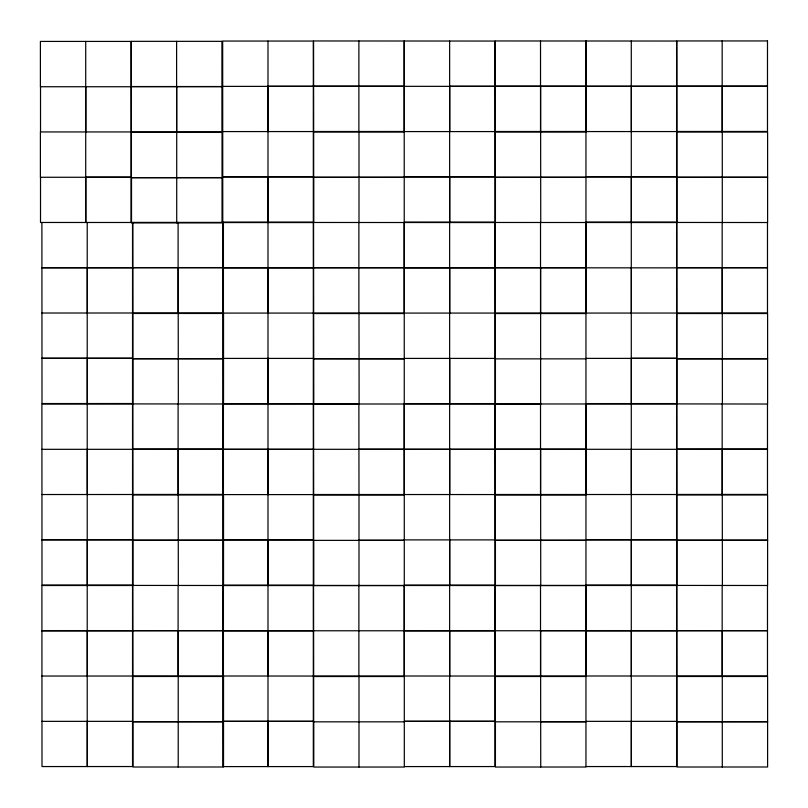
<?xml version="1.0" encoding="UTF-8"?>
<svg xmlns="http://www.w3.org/2000/svg" width="808" height="808" viewBox="0 0 808 808"><rect width="100%" height="100%" fill="white"/><g stroke="black" fill="none" stroke-linecap="round" stroke-linejoin="round"><path stroke-width="1.21" d="M267.993 86.244L313.312 86.244M313.666 86.183L404.202 86.163M449.632 86.244L494.951 86.244M495.314 86.183L585.84 86.163M586.063 86.244L676.599 86.224M676.952 86.163L767.489 86.143M222.675 86.375L313.312 86.375M313.565 86.284L494.951 86.375M495.203 86.284L676.599 86.355M676.851 86.264L767.489 86.264M131.401 86.547L221.927 86.527M131.037 86.739L40.4 86.739L40.4 41.42L131.037 41.42L131.037 222.453M131.29 86.658L221.927 86.658M222.675 131.583L313.312 131.563M404.313 131.583L494.951 131.583M585.962 131.563L676.599 131.563M131.037 131.946L40.4 131.946L40.4 177.265L131.037 177.265M404.313 132.027L313.676 132.027L313.676 177.356L404.313 177.356M585.962 132.027L495.314 132.027L495.314 177.356L585.962 177.356M222.776 176.79L313.312 176.77M404.424 176.79L494.951 176.77M586.063 176.77L676.599 176.75M222.675 176.901L313.312 176.901M404.313 176.901L494.951 176.901M585.962 176.881L676.599 176.881M85.719 177.134L131.037 177.134M404.313 177.225L313.787 177.245L313.787 222.564M585.962 177.225L495.425 177.245L495.425 222.564M767.6 177.204L677.074 177.225L677.074 222.543M767.6 177.336L676.963 177.336L676.963 132.007L767.6 132.007L767.6 222.523L676.851 222.453L676.952 312.989L767.489 312.969L767.489 222.453M222.038 177.588L131.512 177.608L131.512 222.927L222.038 222.907L222.038 132.401L131.401 132.401L131.401 177.72L222.038 177.72M586.063 222.089L676.599 222.069L676.599 41.036L495.203 40.966L495.314 131.502L585.84 131.482L585.84 40.966M404.424 222.109L449.743 222.109L449.743 176.79M41.996 267.701L132.532 267.68M132.886 267.61L223.422 267.589M313.666 267.69L404.202 267.67M495.314 267.69L585.84 267.67M676.952 267.67L767.489 267.65M41.895 267.812L132.532 267.812M132.785 267.721L313.312 267.751M313.565 267.791L404.202 267.791M404.424 267.771L494.951 267.751M495.203 267.791L676.599 267.862M676.851 267.771L767.489 267.771M222.675 267.882L313.312 267.882M404.313 267.882L494.951 267.882M404.424 403.616L494.951 403.596L494.951 222.564L313.565 222.473L313.666 313.009L404.202 312.989L404.202 222.473M41.895 313.019L132.532 312.999M222.675 313.09L313.312 313.07M404.313 313.09L494.951 313.07M585.962 313.07L676.599 313.049M404.313 313.544L313.676 313.544L313.787 404.071L359.106 404.071M585.962 313.544L495.314 313.544L495.314 358.863L585.962 358.863M41.996 358.227L132.532 358.207M631.28 358.257L676.599 358.257M41.895 358.338L132.532 358.338M222.675 358.409L313.312 358.409M404.313 358.409L494.951 358.409M585.962 358.388L676.599 358.388M223.533 358.661L133.007 358.681L133.007 404M404.313 358.732L313.787 358.752L404.313 358.863M767.6 358.712L677.074 358.732L677.074 404.05M223.533 358.782L132.896 358.782L132.896 313.464L223.533 313.464L223.533 403.98L132.785 403.909L132.886 494.446L223.422 494.425L223.422 403.909M767.6 358.843L676.963 358.843L676.963 313.524L767.6 313.524L767.6 404.03L676.851 403.909L676.952 494.446L767.489 494.425L767.489 403.909M586.063 403.596L676.599 403.576L676.599 222.543L495.203 222.473L495.314 313.009L540.633 313.009L540.633 267.69M540.744 404.071L495.425 404.071L495.425 358.863M132.886 449.117L223.422 449.096M358.883 449.177L404.202 449.177M495.314 449.177L585.84 449.157M676.952 449.117L767.489 449.096M41.895 449.319L132.532 449.319M132.785 449.228L313.312 449.258M313.565 449.299L494.951 449.369M404.424 449.258L494.951 449.238M495.203 449.278L676.599 449.319M676.851 449.228L767.489 449.228M222.675 449.389L313.312 449.389M41.895 494.526L132.532 494.506M222.675 494.597L313.312 494.597M494.951 494.557L313.666 494.516L313.565 403.98L494.951 404.05L494.951 585.083L404.424 585.103M676.599 494.526L495.314 494.496L495.203 403.96L676.599 404L676.599 585.032L586.063 585.053M404.313 495.051L313.676 495.051L313.676 540.37L404.313 540.37M585.962 495.031L495.314 495.031L495.314 540.35L585.962 540.35M41.996 539.734L132.532 539.714M586.063 539.734L676.599 539.714M41.895 539.845L132.532 539.845M222.776 539.805L313.312 539.784M404.313 539.895L494.951 539.895M585.962 539.845L676.599 539.845M222.675 539.916L313.312 539.916M223.533 540.168L133.007 540.188L133.007 585.507M358.994 540.239L404.313 540.239M585.962 540.219L495.425 540.239L495.425 585.558L585.962 585.537M767.6 540.168L677.074 540.188L677.074 585.507M223.533 540.289L132.896 540.289L132.896 494.971L223.533 494.971L223.533 585.487L132.785 585.416L132.886 675.953L313.312 676.054M767.6 540.289L676.963 540.289L676.963 494.971L767.6 494.971L767.6 585.487L676.851 585.416L676.952 675.953L767.489 675.932L767.489 585.416M404.313 585.558L313.787 585.578L313.787 540.259M132.886 630.624L223.422 630.604M540.522 630.624L585.84 630.624M676.952 630.624L767.489 630.604M41.996 630.715L132.532 630.695M132.785 630.735L313.312 630.735M313.565 630.775L404.202 630.775M404.424 630.735L494.951 630.715M495.203 630.755L585.84 630.755M586.063 630.715L676.599 630.695M676.851 630.735L767.489 630.735M41.895 630.826L132.532 630.826M222.675 630.866L313.312 630.866M404.313 630.846L494.951 630.846M585.962 630.826L676.599 630.826M41.895 676.033L132.532 676.033M494.951 676.033L313.666 675.993L313.565 585.457L494.951 585.527L494.951 766.56L404.424 766.58M676.599 676.013L495.314 675.973L495.203 585.436L676.599 585.507L676.599 766.54L586.063 766.56M404.313 676.518L313.676 676.518L313.676 721.837L404.313 721.837M585.962 676.498L495.314 676.498L495.314 721.817L585.962 721.817M41.895 721.352L132.532 721.352M222.776 721.281L313.312 721.261M404.424 721.261L494.951 721.241M585.962 721.352L676.599 721.352M222.675 721.393L313.312 721.393M404.313 721.372L494.951 721.372M223.533 721.675L133.007 721.695L133.007 767.014L223.533 766.994L223.533 676.478L132.896 676.478L132.896 721.807L223.533 721.807M540.633 721.695L585.962 721.695M767.6 721.675L677.074 721.695L677.074 767.014L767.6 766.994L767.6 676.478L676.963 676.478L676.963 721.807L767.6 721.807M722.271 86.163L722.271 131.462M722.281 132.007L722.281 222.523M722.271 267.67L722.271 312.969M722.281 313.524L722.392 404.03M722.271 449.117L722.271 494.425M722.281 494.971L722.392 585.487M722.271 630.624L722.271 675.932M722.281 676.478L722.281 766.994M722.17 40.945L722.17 131.462M722.17 222.453L722.17 312.969M722.17 403.909L722.17 494.425M722.17 585.416L722.17 675.932M631.381 86.244L631.381 131.542M631.381 176.77L631.381 222.069M631.381 267.751L631.381 313.049M631.381 358.277L631.381 403.576M631.381 449.208L631.381 494.506M631.381 539.734L631.381 585.032M631.381 630.715L631.381 676.013M631.381 721.241L631.381 766.54M631.28 41.036L631.28 222.069M631.28 222.543L631.28 403.576M631.28 404L631.28 585.032M631.28 585.507L631.28 766.54M585.962 41.036L585.962 767.014L495.425 767.034L495.425 721.716M585.84 222.473L585.84 312.989L540.522 312.989L540.522 222.473M585.84 403.96L585.84 494.476M585.84 585.436L585.84 675.953M540.633 86.183L540.633 131.482M540.633 132.027L540.744 222.543M540.633 313.544L540.633 404.05M540.633 449.177L540.633 494.476M540.633 495.031L540.744 585.537M540.633 630.644L540.633 675.953M540.633 676.498L540.744 767.014M540.522 40.966L540.522 131.482M540.522 403.96L540.522 494.476M540.522 585.436L540.522 675.953M449.743 86.264L449.743 131.563M449.743 267.771L449.743 313.07M449.743 358.298L449.743 403.596M449.743 449.258L449.743 494.557M449.743 539.784L449.743 585.083M449.743 630.735L449.743 676.033M449.743 721.261L449.743 766.56M449.632 41.056L449.632 222.089L494.951 222.089L494.951 41.056L313.565 40.966L313.666 131.502L404.202 131.482L404.202 40.966L404.313 767.034L313.787 767.055L313.787 721.736M449.632 222.564L449.632 403.596M449.632 404.05L449.632 585.083M449.632 585.527L449.632 766.56M404.202 403.98L404.202 494.496M404.202 585.457L404.202 675.973M358.994 132.027L358.994 222.543M358.994 313.544L359.106 404.05M358.994 495.051L358.994 585.558M358.994 676.518L358.994 767.034M358.883 40.966L358.883 131.482M358.883 222.473L358.883 312.989M358.883 403.98L358.984 494.496M358.883 585.457L358.883 675.973M268.094 86.264L268.094 131.563M268.094 176.79L268.094 222.089L222.776 222.109L222.675 41.056L313.312 41.056L313.312 222.089L267.993 222.089L267.993 41.056M268.094 267.771L268.094 313.07M268.094 358.298L268.094 403.596M268.094 449.278L268.094 494.577M268.094 539.805L268.094 585.103M268.094 630.755L268.094 676.054M268.094 721.281L268.094 766.58M267.993 222.564L267.993 403.596M267.993 404.071L267.993 585.103M267.993 585.548L267.993 766.58M223.422 585.416L223.422 675.932M178.214 267.61L178.214 312.918M178.214 313.464L178.326 403.98M178.214 449.117L178.214 494.425M178.214 494.971L178.326 585.487M178.214 630.624L178.214 675.932M178.214 676.478L178.214 766.994M178.103 222.402L178.103 312.918M178.103 403.909L178.103 494.425M178.103 585.416L178.103 675.932M176.72 86.547L176.72 131.845M176.72 132.401L176.72 222.907M176.609 41.339L176.609 131.845M87.315 267.701L87.315 312.999M87.315 358.227L87.315 403.525M87.315 449.208L87.315 494.506M87.315 539.734L87.315 585.032M87.315 630.715L87.315 676.013M87.315 721.241L87.315 766.54M87.213 222.493L87.213 403.525M87.213 404L87.213 585.032M87.213 585.507L87.213 766.54M85.83 86.628L85.83 131.926M85.83 177.154L85.83 222.453M85.719 41.42L85.719 222.453M41.895 222.493L41.996 403.546L132.532 403.525L132.532 222.493L40.511 222.473L40.511 177.154M40.511 86.628L40.511 131.946M767.489 40.945L676.851 40.945L676.952 131.482L767.489 131.462L767.489 40.945M221.927 41.339L131.29 41.339L131.401 131.866L221.927 131.845L221.927 41.339M223.422 222.402L132.785 222.402L132.886 312.928L223.422 312.918L223.422 222.402M313.312 222.564L222.675 222.564L222.776 403.616L313.312 403.596L313.312 222.564M132.532 404L41.895 404L41.996 585.053L132.532 585.032L132.532 404M313.312 404.071L222.675 404.071L222.776 585.123L313.312 585.103L313.312 404.071M132.532 585.507L41.895 585.507L41.996 766.56L132.532 766.54L132.532 585.507M313.312 585.548L222.675 585.548L222.776 766.6L313.312 766.58L313.312 585.548"/></g></svg>
